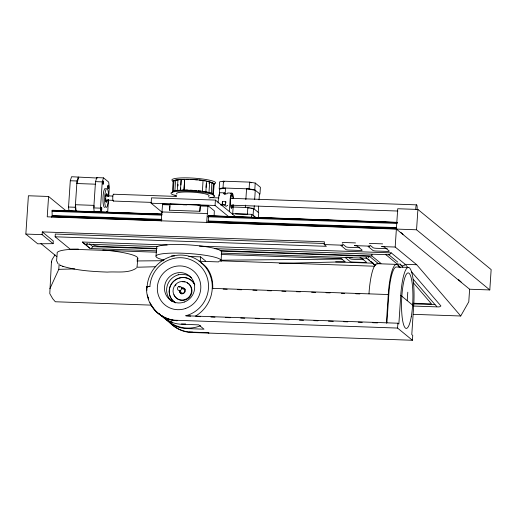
<?xml version="1.0" encoding="UTF-8"?>
<svg xmlns="http://www.w3.org/2000/svg" width="517" height="517" viewBox="0 0 517 517"><rect width="100%" height="100%" fill="white"/><g stroke="black" fill="none" stroke-linecap="round" stroke-linejoin="round"><path stroke-width="0.78" d="M51.441 262.009L52.068 259.592L54.983 254.933M147.035 290.218L147.015 289.533M51.668 217.295C52.941 215.44 51.273 210.871 52.618 210.471M51.441 261.783L49.781 293.63L52.695 298.697L55.325 301.76L151.242 305.127M147.041 288.499L147.287 284.718A33.275 32.203 -50.6 0 1 168.393 257.466A33.275 32.203 -50.6 0 1 201.585 262.907L205.307 266.804A33.275 32.203 -50.6 0 1 212.287 287L212.164 289.753A33.275 32.203 -50.6 0 1 197.029 315.15L195.407 316.133M211.259 193.203L209.127 192.809M161.22 221.114L162.59 204.047L171.747 204.364M206.632 222.711L207.996 205.637L198.037 205.288M170.604 323.351A33.275 32.203 -50.6 0 0 189.791 332.412L412.424 340.264L412.747 335.404L411.784 334.615L413.813 303.906A33.275 6.727 -88 0 0 409.406 267.838A33.275 6.727 -88 0 0 400.908 293.307L398.859 324.004L397.896 323.215L185.81 315.771L188.143 315.047A29.908 28.946 -50.6 0 0 208.138 281.5A29.908 28.946 -50.6 0 0 178.695 257.744A29.908 28.946 -50.6 0 0 150.098 284.356L149.911 286.502L147.804 286.709M200.021 207.879L200.389 205.081L170.183 204.06M53.109 243.662L42.123 234.647L42.304 231.907L53.29 240.928L53.109 243.662L37.696 243.804L25.85 234.072L28.396 195.762L48.579 196.473L66.577 211.259M48.579 196.473L47.228 216.817L416.553 229.787L489.799 289.934L491.15 269.59L417.904 209.443L397.722 208.732L395.182 247.042L416.721 264.73L460.737 315.997L468.783 301.799L469.617 289.229L396.371 229.076M156.58 252.212L70.209 249.181L55.125 236.792L55.306 234.059L324.12 243.494M49.871 288.757L58.783 269.344L59.138 263.961M68.987 211.001L68.541 207.026L70.286 180.75L71.553 176.736L97.28 178.035L96.776 177.622L95.516 181.635L93.771 207.912L94.217 211.886M75.715 211.24L75.269 207.265L77.014 180.989L78.28 176.976M100.944 212.125L100.498 208.151L102.243 181.874L103.503 177.861L96.776 177.622M107.665 212.358L108.512 199.62M108.725 196.434L109.307 187.671L108.68 182.107L103.503 177.861M162.286 212.384L151.145 203.233L151.5 197.849L215.415 200.092L235.842 216.875M156.037 255.98L156.612 247.378A32.649 4.879 3.8 0 1 191.258 245.064A32.649 4.879 3.8 0 1 221.625 252.244L221.056 260.846A32.649 4.879 3.8 0 0 178.087 253.097A32.649 4.879 3.8 0 0 164.044 260.045M169.854 206.367L169.595 210.225L199.866 211.285L200.428 205.372M176.174 180.291L174.442 180.349L173.15 181.124L172.4 192.214L172.62 191.859M177.654 190.54L177.26 190.379L177.971 179.696L181.215 179.645M177.99 185.991L178.094 184.466M180.717 188.014L180.543 190.314L181.047 179.464C191.717 179.638 204.26 178.753 214.2 183.871L213.262 195.18M180.918 184.963L181.221 180.388M172.484 191.833L173.46 191.122L176.459 190.463L183.981 190.191L184.659 179.373M183.994 190.178L184.698 179.496M203.039 180.562L202.425 191.29L200.512 191.032M200.247 261.66L200.57 256.859L188.776 256.445M206.031 187.412L206.283 183.6M205.844 192.033L206.632 181.15M209.133 183.477L209.23 181.952M209.682 181.822L208.978 192.498L208.558 192.608M211.285 193.196L211.918 182.533M213.301 194.586L212.752 193.907L213.463 183.225M214.122 216.287L214.316 210.826L207.996 205.637M228.676 216.662L215.053 205.475L215.415 200.092M218.09 203.026L218.297 199.917A8.589 1.738 -88 0 1 220.184 192.712L224.391 192.86L224.288 194.386M219.208 188.582L219.66 181.803L223.467 181.196L249.537 182.113L255.23 183.05L260.406 187.303L259.961 194.082L254.784 189.836L249.084 188.892L223.021 187.975L219.208 188.582L219.712 188.996L225.541 188.065L225.128 194.282M219.247 195.988L219.712 188.996M223.021 187.975L223.467 181.196M222.4 201.591L222.2 204.603L225.567 204.726L225.767 201.708L222.4 201.591A9.054 1.829 -88 0 0 222.556 205.081M229.328 211.524L230.071 200.331A8.589 1.738 -88 0 1 231.959 193.125L227.751 192.977A8.589 1.738 -88 0 0 227.034 193.83L223.674 193.713A8.589 1.738 -88 0 1 224.391 192.86M231.319 208.08L231.519 205.068M233.005 198.677A6.488 1.312 -88 0 0 232.482 195.807L232.624 193.675L230.524 193.597M232.669 214.264L233.303 204.674M245.323 207.453L245.478 205.12M245.84 199.685L246.564 188.802L255.282 190.243L254.661 199.568M247.397 214.322L247.85 207.543L232.87 207.013M249.084 188.892L249.537 182.113M251.514 217.515L251.727 214.335L232.463 213.663M247.85 207.543L253.543 208.48L253.091 215.266L256.542 218.096M254.784 189.836L255.23 183.05M254.248 205.785L254.047 208.894L250.874 208.37M258.216 212.319L258.629 206.109M259.043 199.892L259.456 193.675M258.371 218.006L258.72 212.733L253.543 208.48M55.125 236.792L326.363 246.318L324.204 244.547L324.385 241.814L42.304 231.907M221.063 251.126L369.474 256.335L378.043 263.373L381.01 263.476L371.852 255.96L371.956 254.396M386.38 323.19L388.454 291.788A35.893 7.257 -88 0 1 399.331 267.586M386.916 322.789L388.913 292.88A33.275 6.727 -88 0 1 396.3 266.992L408.294 267.412M412.424 340.264L397.579 328.075L397.896 323.215M407.222 300.668L407.784 292.202M416.553 229.787L417.904 209.443M199.989 208.364L199.866 211.285M231.959 193.125L231.816 195.258A6.488 1.312 -88 0 0 230.672 198.728L230.556 199.711A6.488 1.312 -88 0 0 231.215 207.996L231.422 208.17A6.488 1.312 -88 0 0 232.786 204.81M137.076 266.707L137.813 258.351M147.048 287.465L147.074 287.122M107.769 186.068L108.027 185.609L107.794 188.059M213.721 184.685L214.006 183.903M461.151 282.023L460.136 281.093M78.778 177.383L76.846 183.529L95.348 184.181M170.099 204.079L169.582 210.212M170.158 204.312L169.951 204.906L162.383 204.642M102.65 181.59L103.032 182.501L102.618 183.806M101.073 210.115L101.106 207.64M156.535 248.864L92.814 246.628L91.457 248.257M369.474 256.335L368.11 257.97M407.79 267.386L405.166 264.323L391.214 252.865L389.488 254.668M203.136 180.607L205.262 180.905M183.949 190.056L200.77 191.038M205.966 191.878L204.28 191.574M173.473 181.99L173.298 181.499M173.331 181.183L173.124 181.525M227.228 205.65L227.635 205.327M136.171 268.317C127.789 273.687 116.687 271.38 107.265 272.097C92.285 271.49 77.046 270.637 62.628 266.242M226.866 205.908L226.007 206.322L224.863 205.411A4.298 0.64 3.8 0 0 220.572 204.609M87.631 243.72L86.417 244.114M174.481 180.343L178.003 179.729M173.331 180.898L174.352 180.905M180.562 190.301L178.449 190.25M178.326 179.91L176.446 179.897M179.16 179.573L181.105 179.444M222.989 181.732L224.527 181.719M175.683 190.579L176.788 190.657M182.501 179.386L184.763 179.341M181.797 190.062L184.058 190.023M58.783 269.344L74.771 268.911M136.482 267.25L155.83 266.727M279.186 263.405L345.214 261.796L341.44 258.7L221.16 254.48M193.074 179.58L190.495 179.444M192.363 190.256L189.784 190.127M136.902 260.956L163.462 260.71M220.617 260.193L342.17 259.095M186.34 179.341L188.815 179.386M185.629 190.023L188.104 190.069M206.806 192.195L210.451 192.899M403.047 234.434L402.116 233.451M197.358 179.903L194.786 179.69M196.647 190.586L195.639 190.663M192.718 332.173L189.991 332.076A33.275 32.203 -50.6 0 1 170.125 322.957M70.286 180.75L77.014 180.989M95.516 181.635L102.243 181.874M230.912 195.749L232.482 195.807M113.488 194.218L176.349 196.428M210.199 197.61L219.066 197.927M230.349 198.321L416.521 204.855M105.604 195.801L112.796 196.053M105.546 200.073L113.533 200.35M113.397 201.055L151.274 202.38M231.875 205.21L397.896 211.039M151.145 203.233L215.053 205.475M182.902 204.758L186.889 204.9M200.228 205.973L207.795 206.238M68.541 207.026L75.269 207.265M93.771 207.912L100.498 208.151M235.552 213.909L246.609 214.297M161.886 211.938L207.298 213.527M52.211 210.251L161.918 214.096M208.642 215.744L397.373 222.362M52.172 210.38L161.834 214.232M208.597 215.873L397.282 222.497M52.127 210.503L161.789 214.355M208.558 215.996L397.243 222.62M52.107 210.652L161.769 214.503M208.538 216.145L397.224 222.769M52.075 211.311L161.737 215.162M207.698 216.778L397.185 223.428M52.211 215.511L161.873 219.363M207.834 220.979L396.52 227.603M52.107 216.022L161.769 219.874M207.731 221.483L396.416 228.107M51.719 216.752L161.382 220.604M208.144 222.245L396.83 228.869M25.85 234.072L42.123 234.647M324.204 244.547L342.777 245.207A2.772 0.414 3.8 0 0 341.02 245.562L345.867 249.543A2.772 0.414 3.8 0 0 349.117 250.079L359.968 250.461A2.772 0.414 3.8 0 0 362.139 250.112L357.292 246.131A2.772 0.414 3.8 0 0 354.475 245.614L369.901 246.157A2.772 0.414 3.8 0 0 368.143 246.512L372.99 250.493A2.772 0.414 3.8 0 0 376.24 251.029L387.091 251.411A2.772 0.414 3.8 0 0 389.262 251.068L384.415 247.087A2.772 0.414 3.8 0 0 381.598 246.57L395.182 247.042M359.373 247.701L349.298 247.346A2.772 0.414 3.8 0 1 346.047 246.809L342.409 243.824M387.272 248.677L376.421 248.296A2.772 0.414 3.8 0 1 373.171 247.759L370.14 245.271M156.541 250.855L90.404 248.535L83.528 243.287L82.52 242.027L167.146 245M199.388 246.131L391.214 252.865M85.641 244.127L157.433 246.648M214.71 248.658L388.952 254.778M157.155 248.418L103.077 246.525A8.311 1.241 3.8 0 1 95.076 245.575A8.311 1.241 3.8 0 1 93.764 244.231M220.113 250.629L371.852 255.96M352.071 257.382L347.424 257.22A2.772 0.414 3.8 0 0 345.253 257.563L350.099 261.544A2.772 0.414 3.8 0 0 353.35 262.08L364.194 262.462A2.772 0.414 3.8 0 0 366.372 262.119L361.525 258.138A2.772 0.414 3.8 0 0 359.968 257.737M221.877 253.149L367.064 258.248L365.887 257.634M363.606 259.702L353.531 259.347A2.772 0.414 3.8 0 1 350.28 258.81L348.458 257.317M171.489 255.837L174.63 255.947M335.63 261.886L373.132 263.198L375.2 265.615M385.514 254.383L397.282 264.051L400.255 264.155A2.772 2.669 -45.3 0 0 402.362 265.79L403.305 265.738A2.772 2.669 -45.3 0 0 404.895 264.723L405.166 264.323L416.721 264.73M377.197 263.696L396.494 264.374M220.242 260.814L374.599 266.229M199.039 261.227L218.529 261.912A33.275 6.727 -88 0 1 221.347 261.234M469.617 289.229L489.799 289.934M388.286 294.541L212.222 288.363L212.707 288.757C213.288 278.934 209.824 267.806 200.848 262.662M397.579 328.075L174.946 320.217A33.275 32.203 -50.6 0 1 146.602 286.386L149.911 286.502M223.157 289.126L227.176 289.262M237.626 289.63L241.646 289.772M252.903 290.166L256.923 290.308M267.373 290.677L271.393 290.819M281.843 291.181L285.862 291.323M296.319 291.691L300.338 291.834M311.589 292.228L315.609 292.37M326.059 292.738L330.079 292.874M341.336 293.275L344.555 293.385M355.806 293.779L359.826 293.921M413.012 303.233L431.488 303.88L413.594 283.045M413.316 303.886L435.03 304.649L436.807 306.471M413.4 306.051L438.351 306.924L439.728 306.762L440.891 305.935L411.467 271.671M413.186 314.323L460.737 315.997M196.473 316.52L200.499 316.663M210.962 317.031L214.982 317.173M225.444 317.535L230.272 317.709M240.735 318.071L244.754 318.213M255.217 318.582L259.243 318.724M270.507 319.118L274.533 319.26M284.99 319.629L289.016 319.771M299.479 320.139L303.498 320.275M313.961 320.643L317.981 320.786M328.444 321.154L333.271 321.322M343.734 321.69L347.76 321.832M358.216 322.201L362.243 322.337M372.705 322.705L377.533 322.879M208.435 332.728L208.913 333.122L208.435 332.722L189.312 332.017M201.481 180.355L199.026 180.071M250.144 182.611L251.436 182.734M185.81 315.771L190.676 316.12M220.578 204.932L221.237 204.99M211.175 193.5L212.81 193.869M194.011 190.366L194.541 190.547M213.049 183.496L214.032 183.619M199.588 191.07L198.321 190.754M202.328 191.245L204.551 191.587M203.239 191.574L202.367 191.406M211.162 182.223L209.773 182.113M247.701 207.847L249.291 208.105M205.928 191.833L207.828 192.221M213.269 194.903L213.508 194.599M206.554 181.357L208.538 181.538M211.731 182.792L213.017 182.921M173.344 191.277L173.99 180.582M176.135 180.233L175.567 180.058L174.927 190.786M211.285 193.177L212.306 193.604M209.508 215.796L208.868 215.589L208.429 217.263L208.416 222.349M60.431 265.337L60.017 265.169L63.009 266.397M84.846 243.972L83.528 243.287M459.839 280.847L458.915 280.395L458.753 279.406M402.058 233.4L400.733 232.404M388.513 254.513L397.78 262.125M368.459 259.366L369.623 260.322M370.792 261.285L373.132 263.198M366.191 257.931L373.953 264.31M400.759 295.356L413.684 305.974M368.996 293.863L369.164 291.11A35.893 7.257 -88 0 1 377.804 263.844M251.727 214.335L255.23 217.218M175.005 195.064L176.252 196.085M200.57 256.859L205.579 260.975M178.74 286.405L179.987 287.426M146.602 286.386L147.087 286.78M89.512 243.908L92.814 246.628M82.52 242.027L83.676 242.977M86.565 245.355L89.531 248.218M40.94 243.585L56.864 256.658M172.633 325.212L169.44 322.207M58.072 263.851L56.586 260.768L57.18 253.433A40.455 6.049 3.8 0 1 78.345 249.052M400.255 264.155L402.846 267.173M413.225 279.264L435.03 304.649M397.282 264.051L400.442 267.728M152.774 307.415C158.26 315.299 167.527 320.378 177.131 320.708C166.732 320.359 156.741 314.414 151.5 305.424L152.224 306.562M150.059 302.736L151.319 305.133M147.565 294.981L147.642 295.31M147.946 296.642L148.179 297.637M94.113 206.923L93.939 205.372L75.437 204.719L76.135 210.917M108.421 199.478A9.448 1.913 -88 0 1 105.287 205.934A9.448 1.913 -88 0 1 105.772 190.153A9.448 1.913 -88 0 1 108.525 196.202M106.386 212.093A1.719 0.349 -88 0 1 106.935 212.17M104.783 207.311A9.448 1.913 -88 0 1 102.999 197.636A9.448 1.913 -88 0 1 105.52 188.589M107.316 199.73A4.298 0.866 -88 0 1 105.92 201.3A4.298 0.866 -88 0 1 106.192 194.489A4.298 0.866 -88 0 1 107.446 196.447M105.714 196.382A3.865 0.782 -88 0 1 107.084 195.704M106.896 200.402A3.865 0.782 -88 0 1 105.778 200.958M105.597 199.336A3.865 0.782 -88 0 1 105.584 198.354M176.42 195.749A21.908 3.276 3.8 0 1 177.887 191.29A21.908 3.276 3.8 0 1 208.254 193.326A21.908 3.276 3.8 0 1 208.907 197.927M172.859 181.047A21.908 3.276 3.8 0 1 195.174 178.249A21.908 3.276 3.8 0 1 213.592 184.097M173.647 181.422A21.908 3.276 3.8 0 1 173.221 181.234M176.885 194.095A16.324 2.443 3.8 0 1 193.759 192.272A16.324 2.443 3.8 0 1 208.39 196.402M113.578 200.848A3.438 0.698 -88 0 1 112.751 197.533A3.438 0.698 -88 0 1 113.83 194.502M415.784 209.495A3.438 0.698 -88 0 1 416.612 204.842A3.438 0.698 -88 0 1 417.064 209.682M232.624 193.675A8.589 1.738 -88 0 1 233.458 198.457M225.057 193.41A8.589 1.738 -88 0 1 225.257 193.894M225.78 202.929A9.054 1.829 -88 0 1 225.767 201.708M172.284 301.708A15.394 14.903 -50.6 0 1 170.112 280.182A15.394 14.903 -50.6 0 1 191.626 277.765M164.884 318.44A33.275 32.203 -50.6 0 0 185.687 328.534L203.995 329.18L198.728 324.857L180.414 324.211A33.275 32.203 -50.6 0 1 159.165 313.612M382.638 243.901A2.772 0.414 3.8 0 0 381.779 243.83L370.082 243.423A2.772 0.414 3.8 0 0 369.325 243.436M342.202 242.486A2.772 0.414 3.8 0 1 342.958 242.473L354.656 242.88A2.772 0.414 3.8 0 1 355.515 242.951M378.043 263.373A2.772 2.669 -45.2 0 1 377.778 263.767M376.182 264.782A2.772 2.669 -45.2 0 1 373.339 263.618M102.851 249.976A40.455 6.049 3.8 0 1 137.121 259.327M175.528 302.775A13.746 13.306 -50.6 0 1 173.667 281.177A13.746 13.306 -50.6 0 1 194.838 284.854M175.612 302.839A13.746 13.306 -50.6 0 1 173.24 281.746A13.746 13.306 -50.6 0 1 194.256 283.697M178.404 274.184A1.286 1.247 -50.6 0 1 178.145 274.404M187.193 282.773A9.448 9.144 -50.6 0 1 189.681 297.023A9.448 9.144 -50.6 0 1 175.237 296.829M174.785 296.17A9.448 9.144 -50.6 0 1 174.074 294.729M175.25 285.804A9.448 9.144 -50.6 0 1 176.032 284.841M182.533 281.771A9.448 9.144 -50.6 0 1 184.937 281.959M181.48 287.917A3.005 2.908 -50.6 0 1 185.196 290.076A3.005 2.908 -50.6 0 1 182.617 293.682A3.005 2.908 -50.6 0 1 179.354 290.897M182.675 288.971A2.146 2.081 -50.6 0 1 184.827 290.974A2.146 2.081 -50.6 0 1 182.766 293.204A2.146 2.081 -50.6 0 1 180.614 291.2M181.9 288.266A3.005 2.908 -50.6 0 1 185.241 289.468M182.016 293.992A3.005 2.908 -50.6 0 1 179.774 291.239M185.584 323.92A33.424 32.345 -50.6 0 1 181.467 323.946M172.148 322.007A33.424 32.345 -50.6 0 1 170.261 321.238M169.033 320.663A33.424 32.345 -50.6 0 1 167.243 319.693M163.876 317.425A33.424 32.345 -50.6 0 1 161.802 315.68M200.654 325.71A33.424 32.345 -50.6 0 1 165.834 318.853M148.702 299.259L148.282 297.96L148.702 299.259M108.596 187.981A1.719 0.349 -88 0 0 108.473 185.202A1.719 0.349 -88 0 0 108.021 187.509A1.719 0.349 -88 0 0 108.596 187.981M103.419 183.735A1.719 0.349 -88 0 0 103.303 180.95A1.719 0.349 -88 0 0 102.844 183.257A1.719 0.349 -88 0 0 103.419 183.735M101.675 210.012A1.719 0.349 -88 0 0 101.552 207.233A1.719 0.349 -88 0 0 101.099 209.534A1.719 0.349 -88 0 0 101.675 210.012M184.479 301.993A15.394 14.903 -50.6 0 0 189.487 276.007A15.394 14.903 -50.6 0 0 164.749 285.358A15.394 14.903 -50.6 0 0 184.479 301.993M185.7 308.442A22.173 21.462 -50.6 0 0 193.681 271.147A22.173 21.462 -50.6 0 0 157.801 283.872A22.173 21.462 -50.6 0 0 185.7 308.442M411.254 316.824A27.776 5.616 -88 0 0 408.708 273.047A27.776 5.616 -88 0 0 401.728 312.139A27.776 5.616 -88 0 0 411.254 316.824M184.886 299.614A9.448 9.144 -50.6 0 0 188.724 283.807A9.448 9.144 -50.6 0 0 173.298 288.803A9.448 9.144 -50.6 0 0 184.886 299.614M180.136 290.496A2.146 2.081 -50.6 0 0 181.008 286.903A2.146 2.081 -50.6 0 0 177.499 288.04A2.146 2.081 -50.6 0 0 180.136 290.496"/></g></svg>
